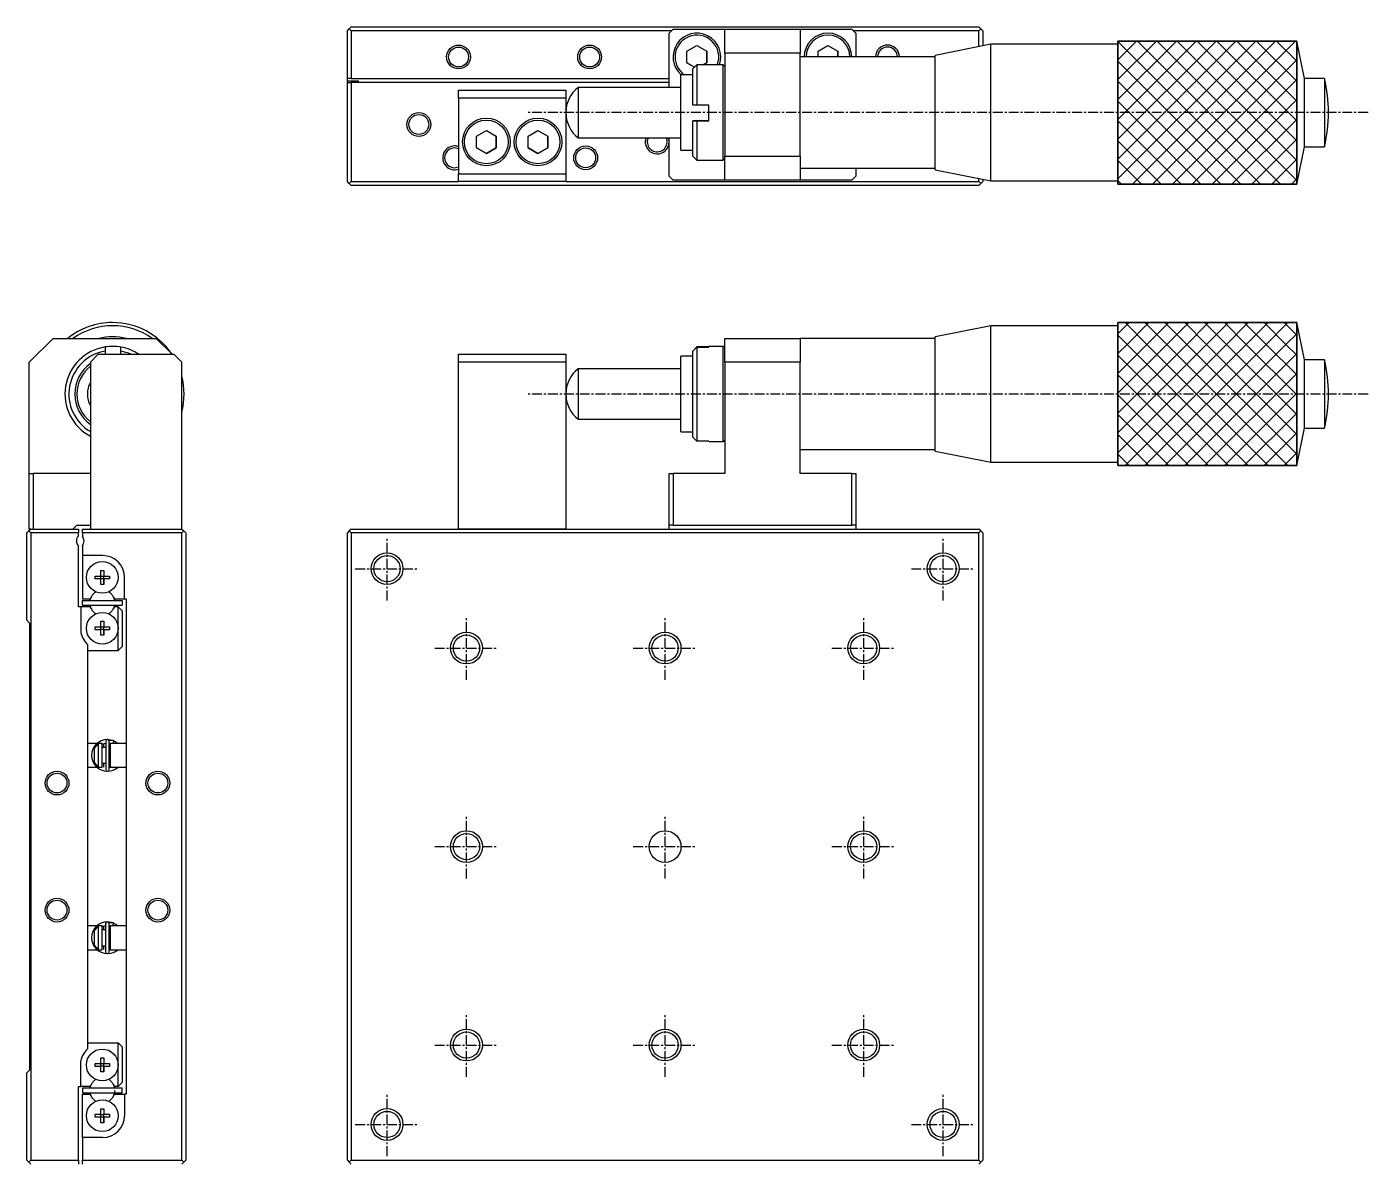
# Model space of a CAD drawing. Extents: x 10 to 384, y 10 to 244.
# Drawn here: x 36 to 204.8, y 100.9 to 244 of the extents above; entities that cross this region are included whole.
import ezdxf

# ---------------------------------------------------------------- set-up
doc = ezdxf.new("R2010")
doc.units = 0
doc.linetypes.add('CENTER', pattern=[2, 1.25, -0.25, 0.25, -0.25])
doc.layers.get('0').update_dxf_attribs({"linetype": 'CONTINUOUS'})
doc.layers.add('CENTER', color=1, linetype='CENTER')

msp = doc.modelspace()

# ---------------------------------------------------------------- linework, layer by layer
at = {"color": 7, "linetype": 'CONTINUOUS'}
for p, q in [((76.344929, 243.5), (76.594929, 243.75)), ((76.344929, 237.5), (76.344929, 243.5)), ((76.594929, 243.75), (76.844929, 244)), ((76.844929, 243.5), (76.594929, 243.75)), ((76.844929, 244), (155.844929, 244)), ((117.144929, 243.5), (76.844929, 243.5)), ((76.844929, 243.5), (76.844929, 237.5)), ((117.344929, 243.7), (116.844929, 243.2)), ((116.844929, 236.375), (116.844929, 243.2)), ((117.344929, 243.7), (123.844929, 243.7)), ((123.844929, 240.7), (123.844929, 243.7)), ((123.844929, 243.7), (133.344929, 243.7)), ((133.344929, 243.7), (133.344929, 240.7)), ((133.344929, 243.7), (139.844929, 243.7)), ((140.344929, 243.2), (139.844929, 243.7)), ((155.844929, 243.5), (140.044929, 243.5)), ((140.344929, 243.2), (140.344929, 240.2)), ((155.844929, 244), (156.094929, 243.75)), ((156.094929, 243.75), (155.844929, 243.5)), ((155.844929, 241.5), (155.844929, 243.5)), ((156.094929, 243.75), (156.344929, 243.5)), ((156.344929, 243.5), (156.344929, 241.6)), ((119.094929, 240.921688), (120.344929, 241.643376)), ((120.344929, 241.643376), (121.594929, 240.921688)), ((135.594929, 240.921688), (136.844929, 241.643376)), ((136.844929, 241.643376), (138.094929, 240.921688)), ((157.344929, 241.8), (150.344929, 240.4)), ((157.344929, 224.6), (157.344929, 241.8)), ((173.344929, 241.8), (157.344929, 241.8)), ((173.344929, 242.2), (195.844929, 242.2)), ((173.344929, 224.2), (173.344929, 242.2)), ((196.844929, 237.5), (195.844929, 242.2)), ((195.844929, 242.2), (195.844929, 224.2)), ((119.094929, 239.478312), (119.094929, 240.921688)), ((121.594929, 240.921688), (121.594929, 239.478312)), ((121.594929, 239.478312), (121.594929, 240.921688)), ((133.344929, 240.7), (123.844929, 240.7)), ((123.844929, 240.7), (123.844929, 227.7)), ((133.344929, 233.2), (133.344929, 240.7)), ((150.344929, 240.2), (133.344929, 240.2)), ((135.594929, 240.2), (135.594929, 240.921688)), ((138.094929, 240.921688), (138.094929, 240.2)), ((138.094929, 240.2), (138.094929, 240.921688)), ((150.344929, 226), (150.344929, 240.4)), ((120.063841, 238.918911), (119.094929, 239.478312)), ((119.094929, 239.478312), (120.063841, 238.918911)), ((120.344929, 239.2), (119.844929, 238.7)), ((119.844929, 234.150978), (119.844929, 238.7)), ((120.344929, 239.2), (120.344929, 234.14638)), ((123.644929, 239.2), (120.344929, 239.2)), ((121.594929, 239.478312), (121.112879, 239.2)), ((121.112879, 239.2), (121.594929, 239.478312)), ((123.644929, 227.2), (123.644929, 239.2)), ((123.844929, 239), (123.644929, 239.2)), ((76.844929, 237.5), (76.344929, 237.5)), ((76.344929, 237.2), (76.344929, 237.5)), ((76.344929, 237.2), (77.744929, 237.2)), ((76.344929, 237), (76.344929, 237.2)), ((76.344929, 224.5), (76.344929, 237)), ((76.344929, 237), (76.844929, 237)), ((76.844929, 237.5), (116.844929, 237.5)), ((76.844929, 237), (76.844929, 224.5)), ((116.844929, 237), (76.844929, 237)), ((77.744929, 237), (77.744929, 237.2)), ((118.344929, 237.647442), (118.344929, 237.95)), ((119.844929, 237.95), (118.344929, 237.95)), ((118.344929, 233.2), (118.344929, 237.647442)), ((196.844929, 228.9), (196.844929, 237.5)), ((199.344929, 237.5), (196.844929, 237.5)), ((199.344929, 237.5), (199.344929, 228.9)), ((90.344929, 235), (90.344929, 236)), ((90.344929, 236), (103.844929, 236)), ((103.844929, 235), (90.344929, 235)), ((90.344929, 235), (90.344929, 225.5)), ((103.844929, 236), (103.844929, 235)), ((103.844929, 235), (103.844929, 225.5)), ((105.412109, 236.375), (105.412109, 230.025)), ((118.344929, 236.375), (105.412109, 236.375)), ((118.344929, 228.752558), (118.344929, 233.2)), ((120.344929, 234.14638), (119.844929, 234.150978)), ((121.844929, 234.14638), (120.344929, 234.14638)), ((121.844929, 232.146462), (121.844929, 234.14638)), ((133.344929, 227.7), (133.344929, 233.2)), ((173.344929, 233.2), (173.344929, 224.2)), ((119.844929, 232.157986), (119.844929, 232.15106)), ((119.844929, 227.7), (119.844929, 232.15106)), ((119.844929, 232.15106), (120.344929, 232.146462)), ((120.344929, 232.146462), (120.344929, 227.2)), ((120.344929, 232.146462), (121.844929, 232.146462)), ((92.594929, 230.221688), (93.844929, 230.943376)), ((92.59493, 228.778312), (92.594929, 230.221688)), ((93.844929, 230.943376), (95.094929, 230.221688)), ((95.094929, 230.221688), (95.09493, 228.778312)), ((95.09493, 228.778312), (95.094929, 230.221688)), ((99.094929, 230.221688), (100.344929, 230.943376)), ((99.09493, 228.778312), (99.094929, 230.221688)), ((100.344929, 230.943376), (101.594929, 230.221688)), ((101.594929, 230.221688), (101.59493, 228.778312)), ((101.59493, 228.778312), (101.594929, 230.221688)), ((105.412109, 230.025), (118.344929, 230.025)), ((116.844929, 225.2), (116.844929, 230.025)), ((93.84493, 228.056624), (92.59493, 228.778312)), ((92.59493, 228.778312), (93.84493, 228.056624)), ((95.09493, 228.778312), (93.84493, 228.056624)), ((93.84493, 228.056624), (95.09493, 228.778312)), ((100.34493, 228.056624), (99.09493, 228.778312)), ((99.09493, 228.778312), (100.34493, 228.056624)), ((101.59493, 228.778312), (100.34493, 228.056624)), ((100.34493, 228.056624), (101.59493, 228.778312)), ((118.344929, 228.45), (118.344929, 228.752558)), ((118.344929, 228.45), (119.844929, 228.45)), ((195.844929, 224.2), (196.844929, 228.9)), ((196.844929, 228.9), (199.344929, 228.9)), ((119.844929, 227.7), (120.344929, 227.2)), ((120.344929, 227.2), (123.644929, 227.2)), ((123.644929, 227.2), (123.844929, 227.4)), ((123.844929, 227.7), (133.344929, 227.7)), ((123.844929, 224.7), (123.844929, 227.7)), ((133.344929, 227.7), (133.344929, 224.7)), ((90.344929, 225.5), (103.844929, 225.5)), ((90.344929, 224.5), (90.344929, 225.5)), ((103.844929, 225.5), (103.844929, 224.5)), ((116.844929, 225.2), (117.344929, 224.7)), ((123.844929, 224.7), (117.344929, 224.7)), ((133.344929, 224.7), (123.844929, 224.7)), ((133.344929, 226.2), (150.344929, 226.2)), ((139.844929, 224.7), (133.344929, 224.7)), ((139.844929, 224.7), (140.344929, 225.2)), ((140.344929, 226.2), (140.344929, 225.2)), ((150.344929, 226), (157.344929, 224.6)), ((155.844929, 224.5), (155.844929, 224.9)), ((156.344929, 224.8), (156.344929, 224.5)), ((157.344929, 224.6), (173.344929, 224.6)), ((76.594929, 224.25), (76.344929, 224.5)), ((76.844929, 224.5), (76.594929, 224.25)), ((76.844929, 224), (76.594929, 224.25)), ((76.844929, 224.5), (90.344929, 224.5)), ((155.844929, 224), (76.844929, 224)), ((103.844929, 224.5), (90.344929, 224.5)), ((103.844929, 224.5), (155.844929, 224.5)), ((156.094929, 224.25), (155.844929, 224.5)), ((156.094929, 224.25), (155.844929, 224)), ((156.344929, 224.5), (156.094929, 224.25)), ((195.844929, 224.2), (173.344929, 224.2)), ((157.344929, 206.35), (150.344929, 204.95)), ((157.344929, 197.75), (157.344929, 206.35)), ((173.344929, 206.35), (157.344929, 206.35)), ((173.344929, 206.75), (195.844929, 206.75)), ((173.344929, 188.75), (173.344929, 206.75)), ((196.844929, 202.05), (195.844929, 206.75)), ((195.844929, 206.75), (195.844929, 188.75)), ((39.3, 204.75), (36.3, 201.75)), ((39.3, 204.75), (52.3, 204.75)), ((54.3, 202.75), (52.3, 204.75)), ((123.844929, 204.75), (133.344929, 204.75)), ((123.844929, 201.75), (123.844929, 204.75)), ((133.344929, 204.75), (133.344929, 201.75)), ((150.344929, 204.75), (133.344929, 204.75)), ((150.344929, 197.75), (150.344929, 204.95)), ((45, 202.75), (44, 201.75)), ((45, 202.75), (54.5, 202.75)), ((45.85362, 203.674894), (45.845244, 202.75)), ((45.849022, 203.167162), (45.845244, 202.75)), ((45.85362, 203.674894), (45.849022, 203.167162)), ((47.845326, 202.75), (47.84894, 203.149049)), ((47.84894, 203.149049), (47.853538, 203.656781)), ((55.5, 201.75), (54.5, 202.75)), ((90.344929, 202.75), (103.844929, 202.75)), ((90.344929, 201.75), (90.344929, 202.75)), ((103.844929, 202.75), (103.844929, 201.75)), ((120.344929, 203.674894), (119.844929, 203.167162)), ((119.844929, 203.149049), (120.344929, 203.656781)), ((119.844929, 203.167162), (119.844929, 203.149049)), ((119.844929, 192.332838), (119.844929, 203.149049)), ((121.844929, 203.674894), (120.344929, 203.674894)), ((120.344929, 203.656781), (120.344929, 191.825106)), ((120.344929, 203.656781), (121.844929, 203.656781)), ((121.844929, 203.656781), (121.844929, 203.75)), ((123.644929, 203.75), (121.844929, 203.75)), ((123.644929, 191.75), (123.644929, 203.75)), ((123.844929, 203.55), (123.644929, 203.75)), ((36.3, 187.75), (36.3, 201.75)), ((44, 201.75), (44, 180.75)), ((55.5, 180.75), (55.5, 201.75)), ((103.844929, 201.75), (90.344929, 201.75)), ((90.344929, 180.75), (90.344929, 201.75)), ((103.844929, 201.75), (103.844929, 180.75)), ((118.344929, 193), (118.344929, 202.5)), ((119.844929, 202.5), (118.344929, 202.5)), ((133.344929, 201.75), (123.844929, 201.75)), ((123.844929, 201.75), (123.844929, 187.75)), ((133.344929, 187.75), (133.344929, 201.75)), ((196.844929, 193.45), (196.844929, 202.05)), ((199.344929, 202.05), (196.844929, 202.05)), ((199.344929, 202.05), (199.344929, 197.75)), ((105.412109, 200.925), (105.412109, 194.575)), ((118.344929, 200.925), (105.412109, 200.925)), ((150.344929, 190.55), (150.344929, 197.75)), ((157.344929, 189.15), (157.344929, 197.75)), ((199.344929, 197.75), (199.344929, 193.45)), ((105.412109, 194.575), (118.344929, 194.575)), ((118.344929, 193), (119.844929, 193)), ((195.844929, 188.75), (196.844929, 193.45)), ((196.844929, 193.45), (199.344929, 193.45)), ((120.344929, 191.825106), (119.844929, 192.332838)), ((121.844929, 191.825106), (120.344929, 191.825106)), ((121.844929, 191.75), (121.844929, 191.825106)), ((121.844929, 191.75), (123.644929, 191.75)), ((123.644929, 191.75), (123.844929, 191.95)), ((133.344929, 190.75), (150.344929, 190.75)), ((150.344929, 190.55), (157.344929, 189.15)), ((157.344929, 189.15), (173.344929, 189.15)), ((36.3, 180.75), (36.3, 187.75)), ((36.3, 187.75), (36.8, 187.75)), ((36.8, 187.75), (36.8, 180.75)), ((44, 187.75), (36.8, 187.75)), ((116.844929, 181.25), (116.844929, 187.75)), ((116.844929, 187.75), (117.344929, 187.75)), ((117.344929, 187.75), (117.344929, 181.25)), ((123.844929, 187.75), (117.344929, 187.75)), ((139.844929, 187.75), (133.344929, 187.75)), ((139.844929, 181.25), (139.844929, 187.75)), ((139.844929, 187.75), (140.344929, 187.75)), ((140.344929, 187.75), (140.344929, 181.25)), ((195.844929, 188.75), (173.344929, 188.75)), ((36.5, 180.75), (36.25, 180.5)), ((36.5, 180.75), (36.3, 180.75)), ((36.5, 180.75), (42.5, 180.75)), ((41.8, 180.75), (42.3, 181.25)), ((42.3, 181.25), (44, 181.25)), ((42.5, 180.75), (42.5, 180.25)), ((43, 180.75), (55.5, 180.75)), ((43, 180.25), (43, 180.75)), ((55.5, 180.75), (55.75, 180.5)), ((76.844929, 180.75), (76.594929, 180.5)), ((76.844929, 180.75), (90.344929, 180.75)), ((103.844929, 180.75), (90.344929, 180.75)), ((90.344929, 180.75), (103.844929, 180.75)), ((103.844929, 180.75), (155.844929, 180.75)), ((117.344929, 181.25), (116.844929, 181.25)), ((116.844929, 180.75), (116.844929, 181.25)), ((117.344929, 181.25), (139.844929, 181.25)), ((140.344929, 181.25), (139.844929, 181.25)), ((140.344929, 181.25), (140.344929, 180.75)), ((156.094929, 180.5), (155.844929, 180.75)), ((36.25, 180.5), (36, 180.25)), ((36, 169.25), (36, 180.25)), ((36.5, 180.25), (36.25, 180.5)), ((36.5, 180.25), (36.5, 101.25)), ((42.5, 180.25), (36.5, 180.25)), ((42.5, 179.911438), (42.5, 180.25)), ((43, 180.25), (43, 179.85)), ((55.5, 180.25), (43, 180.25)), ((55.75, 180.5), (55.5, 180.25)), ((55.5, 101.25), (55.5, 180.25)), ((56, 180.25), (55.75, 180.5)), ((56, 180.25), (56, 101.25)), ((76.594929, 180.5), (76.344929, 180.25)), ((76.344929, 101.25), (76.344929, 180.25)), ((76.844929, 180.25), (76.594929, 180.5)), ((155.844929, 180.25), (76.844929, 180.25)), ((76.844929, 180.25), (76.844929, 101.25)), ((156.094929, 180.5), (155.844929, 180.25)), ((155.844929, 101.25), (155.844929, 180.25)), ((156.344929, 180.25), (156.094929, 180.5)), ((156.344929, 180.25), (156.344929, 101.25)), ((42.5, 170.95), (42.5, 178.588562)), ((43, 178.65), (43, 177.4)), ((45.55, 177.4), (43, 177.4)), ((43, 177.4), (43, 171.95)), ((44.613639, 174.83), (45.32, 174.83)), ((44.613639, 174.47), (44.613639, 174.83)), ((45.32, 174.47), (44.613639, 174.47)), ((45.32, 175.536361), (45.68, 175.536361)), ((45.32, 174.83), (45.32, 175.536361)), ((45.330372, 174.819628), (45.32, 174.83)), ((45.330372, 174.480372), (45.32, 174.47)), ((45.32, 173.763639), (45.32, 174.47)), ((45.330372, 174.480372), (45.330372, 174.819628)), ((45.330372, 174.819628), (45.669628, 174.819628)), ((45.669628, 174.480372), (45.330372, 174.480372)), ((45.669628, 174.819628), (45.68, 174.83)), ((45.669628, 174.819628), (45.669628, 174.480372)), ((45.669628, 174.480372), (45.68, 174.47)), ((45.68, 175.536361), (45.68, 174.83)), ((45.68, 175.536361), (45.68, 174.83)), ((45.68, 174.83), (46.386361, 174.83)), ((45.68, 174.47), (45.68, 173.763639)), ((46.386361, 174.47), (45.68, 174.47)), ((45.68, 173.763639), (45.68, 174.47)), ((46.386361, 174.83), (46.386361, 174.47)), ((48.3, 171.95), (48.3, 174.65)), ((43.955588, 171.95), (44.125185, 172.24375)), ((45.68, 173.763639), (45.32, 173.763639)), ((46.874815, 172.24375), (47.044412, 171.95)), ((42.8, 170.95), (42.5, 170.95)), ((42.8, 170.95), (42.8, 167.727985)), ((43.955588, 170.95), (42.8, 170.95)), ((43, 171.95), (43.955588, 171.95)), ((43, 171.75), (48, 171.75)), ((43, 171.15), (43, 171.75)), ((43, 171.75), (43.941104, 171.75)), ((43, 171.15), (48, 171.15)), ((43.85, 171.75), (43.941104, 171.75)), ((43.85, 171.75), (43.941104, 171.75)), ((43.85, 171.75), (43.941104, 171.75)), ((43.85, 171.75), (43.941104, 171.75)), ((43.85, 171.75), (43.941104, 171.75)), ((43.85, 171.75), (43.941104, 171.75)), ((43.85, 171.75), (43.941104, 171.75)), ((43.85, 171.75), (43.941104, 171.75)), ((43.85, 171.75), (43.941104, 171.75)), ((43.85, 171.75), (43.941104, 171.75)), ((43.85, 171.75), (43.941104, 171.75)), ((43.85, 171.75), (43.941104, 171.75)), ((43.85, 171.75), (43.941104, 171.75)), ((43.85, 171.75), (43.941104, 171.75)), ((43.85, 171.75), (43.941104, 171.75)), ((43.85, 171.75), (43.941104, 171.75)), ((43.85, 171.75), (47.15, 171.75)), ((43.85, 171.75), (43.941104, 171.75)), ((43.85, 171.75), (43.941104, 171.75)), ((43.85, 171.75), (43.941104, 171.75)), ((43.85, 171.75), (43.941104, 171.75)), ((43.85, 171.75), (43.941104, 171.75)), ((43.85, 171.75), (43.941104, 171.75)), ((43.85, 171.75), (43.941104, 171.75)), ((43.85, 171.75), (43.941104, 171.75)), ((43.85, 171.75), (43.941104, 171.75)), ((43.85, 171.75), (43.941104, 171.75)), ((43.85, 171.75), (43.941104, 171.75)), ((43.85, 171.75), (43.941104, 171.75)), ((43.85, 171.75), (43.941104, 171.75)), ((43.85, 171.75), (43.941104, 171.75)), ((43.85, 171.75), (43.941104, 171.75)), ((44.125185, 170.65625), (43.955588, 170.95)), ((47.044412, 170.95), (46.874815, 170.65625)), ((47.044412, 171.95), (48.3, 171.95)), ((47.5, 170.95), (47.044412, 170.95)), ((47.058896, 171.75), (47.15, 171.75)), ((47.058896, 171.75), (47.15, 171.75)), ((47.058896, 171.75), (47.15, 171.75)), ((47.058896, 171.75), (47.15, 171.75)), ((47.058896, 171.75), (47.15, 171.75)), ((47.058896, 171.75), (47.15, 171.75)), ((47.058896, 171.75), (47.15, 171.75)), ((47.058896, 171.75), (47.15, 171.75)), ((47.058896, 171.75), (48, 171.75)), ((47.058896, 171.75), (47.15, 171.75)), ((47.058896, 171.75), (47.15, 171.75)), ((47.058896, 171.75), (47.15, 171.75)), ((47.058896, 171.75), (47.15, 171.75)), ((47.058896, 171.75), (47.15, 171.75)), ((47.058896, 171.75), (47.15, 171.75)), ((47.058896, 171.75), (47.15, 171.75)), ((47.5, 168.25), (47.5, 170.95)), ((47.5, 170.95), (48, 170.45)), ((48, 171.75), (48, 171.15)), ((48.3, 171.95), (48.5, 171.95)), ((48.5, 171.95), (48.5, 109.55)), ((36, 169.25), (36.35, 168.9)), ((36.35, 168.9), (36.35, 112.6)), ((45.32, 169.136361), (45.68, 169.136361)), ((45.32, 168.43), (45.32, 169.136361)), ((45.68, 169.136361), (45.68, 168.43)), ((45.68, 169.136361), (45.68, 168.43)), ((48, 170.45), (48, 165.95)), ((44.613639, 168.43), (45.32, 168.43)), ((44.613639, 168.07), (44.613639, 168.43)), ((45.32, 168.07), (44.613639, 168.07)), ((45.330372, 168.419628), (45.32, 168.43)), ((45.330372, 168.080372), (45.32, 168.07)), ((45.32, 167.363639), (45.32, 168.07)), ((45.68, 167.363639), (45.32, 167.363639)), ((45.330372, 168.080372), (45.330372, 168.419628)), ((45.330372, 168.419628), (45.669628, 168.419628)), ((45.669628, 168.080372), (45.330372, 168.080372)), ((45.669628, 168.419628), (45.68, 168.43)), ((45.669628, 168.419628), (45.669628, 168.080372)), ((45.669628, 168.080372), (45.68, 168.07)), ((45.68, 168.43), (46.386361, 168.43)), ((45.68, 168.07), (45.68, 167.363639)), ((46.386361, 168.07), (45.68, 168.07)), ((45.68, 167.363639), (45.68, 168.07)), ((46.386361, 168.43), (46.386361, 168.07)), ((47.5, 165.45), (47.5, 168.25)), ((43.7, 115.329062), (43.7, 166.170938)), ((48, 165.95), (47.5, 165.45)), ((43.7, 165.45), (47.5, 165.45)), ((44.854616, 153.75), (43.7, 153.75)), ((44.5, 153.166515), (45, 153.695683)), ((45, 153.75), (45, 153.695683)), ((45.5, 153.75), (45, 153.75)), ((45, 153.695683), (45, 150.804317)), ((45.499962, 153.637421), (45.929682, 153.766292)), ((45.5, 150.75), (45.5, 153.75)), ((45.7, 153.25), (45.7, 153.714547)), ((45.929734, 154.006687), (45.929734, 150.456687)), ((46.934774, 154.072168), (46.183375, 154.23022)), ((46.370978, 154.075538), (46.369147, 154.07476)), ((46.404279, 154.088664), (46.370978, 154.075538)), ((46.379734, 150.456687), (46.379734, 154.006687)), ((46.438183, 154.10011), (46.404279, 154.088664)), ((46.472605, 154.109848), (46.438183, 154.10011)), ((46.507462, 154.117854), (46.472605, 154.109848)), ((46.5, 153.75), (46.5, 150.75)), ((48.5, 153.75), (46.5, 153.75)), ((46.542669, 154.124109), (46.507462, 154.117854)), ((46.578139, 154.128598), (46.542669, 154.124109)), ((46.613786, 154.13131), (46.578139, 154.128598)), ((46.649523, 154.132239), (46.613786, 154.13131)), ((46.685263, 154.131381), (46.649523, 154.132239)), ((46.720918, 154.12874), (46.685263, 154.131381)), ((46.756401, 154.12432), (46.720918, 154.12874)), ((46.791625, 154.118133), (46.756401, 154.12432)), ((46.826504, 154.110192), (46.791625, 154.118133)), ((46.823255, 153.763593), (46.816368, 153.75)), ((46.830241, 153.777825), (46.823255, 153.763593)), ((46.860953, 154.100517), (46.826504, 154.110192)), ((46.935138, 154.072019), (46.826769, 153.749973)), ((46.837285, 153.79261), (46.830241, 153.777825)), ((46.844342, 153.807857), (46.837285, 153.79261)), ((46.851372, 153.823476), (46.844342, 153.807857)), ((46.858331, 153.83937), (46.851372, 153.823476)), ((46.865177, 153.855446), (46.858331, 153.83937)), ((46.894885, 154.089132), (46.860953, 154.100517)), ((46.871869, 153.871604), (46.865177, 153.855446)), ((46.878366, 153.887748), (46.871869, 153.871604)), ((46.88463, 153.90378), (46.878366, 153.887748)), ((46.890622, 153.919603), (46.88463, 153.90378)), ((46.896305, 153.935121), (46.890622, 153.919603)), ((46.926472, 154.076795), (46.894885, 154.089132)), ((46.901647, 153.950241), (46.896305, 153.935121)), ((46.906614, 153.964871), (46.901647, 153.950241)), ((46.911176, 153.978922), (46.906614, 153.964871)), ((46.915306, 153.99231), (46.911176, 153.978922)), ((46.918978, 154.004954), (46.915306, 153.99231)), ((46.922172, 154.016776), (46.918978, 154.004954)), ((46.924866, 154.027707), (46.922172, 154.016776)), ((46.927046, 154.037679), (46.924866, 154.027707)), ((46.925041, 154.077091), (46.927182, 154.076402)), ((47.454354, 153.750169), (46.926, 154.075868)), ((46.928697, 154.046633), (46.927046, 154.037679)), ((46.927182, 154.076402), (46.928795, 154.074461)), ((46.92981, 154.054514), (46.928697, 154.046633)), ((46.928795, 154.074461), (46.929869, 154.071278)), ((46.930378, 154.061275), (46.92981, 154.054514)), ((46.929869, 154.071278), (46.930398, 154.066874)), ((46.930398, 154.066874), (46.930378, 154.061275)), ((46.968328, 154.057587), (46.934774, 154.072168)), ((44.5, 151.333485), (44.5, 153.166515)), ((45.929734, 153.25), (45.5, 153.25)), ((46.379734, 153.407136), (46.499992, 153.635853)), ((46.5, 153.25), (46.379734, 153.25)), ((43.7, 150.75), (44.813018, 150.75)), ((45, 150.804317), (44.5, 151.333485)), ((44.813237, 150.75), (44.813381, 150.75)), ((45, 150.804317), (45, 150.75)), ((45, 150.75), (45.5, 150.75)), ((45.5, 151.25), (45.929734, 151.25)), ((45.7, 150.75), (45.7, 151.25)), ((46.379734, 151.25), (46.5, 151.25)), ((46.499955, 150.827547), (46.379734, 151.056239)), ((46.504428, 150.720725), (46.379752, 150.697069)), ((46.5, 150.75), (48.5, 150.75)), ((46.611234, 150.749626), (46.504428, 150.720725)), ((46.867694, 150.36497), (46.868847, 150.365339)), ((46.868847, 150.365339), (46.871163, 150.366086)), ((46.871163, 150.366086), (46.872361, 150.366475)), ((46.872361, 150.366475), (46.873995, 150.367011)), ((46.873995, 150.367011), (46.874935, 150.367321)), ((46.874935, 150.367321), (46.876421, 150.367814)), ((46.876421, 150.367814), (46.877352, 150.368125)), ((46.877352, 150.368125), (46.879482, 150.368841)), ((46.879482, 150.368841), (46.926472, 150.38658)), ((46.922892, 150.386642), (46.925041, 150.386284)), ((46.925041, 150.386284), (46.924722, 150.387059)), ((46.926472, 150.38658), (46.925041, 150.386284)), ((46.926216, 150.387597), (46.956471, 150.400553)), ((44.802568, 130.75), (43.7, 130.75)), ((44.5, 130.166515), (45, 130.695683)), ((44.5, 128.333485), (44.5, 130.166515)), ((44.80354, 130.75), (44.803437, 130.75)), ((45, 130.75), (45, 130.695683)), ((45.5, 130.75), (45, 130.75)), ((45, 130.695683), (45, 127.804317)), ((45.49995, 130.679353), (45.920454, 130.803976)), ((45.5, 127.75), (45.5, 130.75)), ((45.920506, 130.25), (45.5, 130.25)), ((45.68565, 130.75), (45.685503, 130.75)), ((45.685872, 130.75), (45.685728, 130.75)), ((45.7, 130.75), (45.685894, 130.75)), ((45.7, 130.25), (45.7, 130.75)), ((45.920506, 131.044371), (45.920506, 127.494371)), ((46.9591, 131.09527), (46.174146, 131.267904)), ((46.36175, 131.113221), (46.359919, 131.112443)), ((46.395051, 131.126348), (46.36175, 131.113221)), ((46.370506, 127.494371), (46.370506, 131.044371)), ((46.370506, 130.444819), (46.499969, 130.679525)), ((46.5, 130.25), (46.370506, 130.25)), ((46.428954, 131.137794), (46.395051, 131.126348)), ((46.463376, 131.147531), (46.428954, 131.137794)), ((46.498233, 131.155537), (46.463376, 131.147531)), ((46.53344, 131.161792), (46.498233, 131.155537)), ((46.5, 130.75), (46.5, 127.75)), ((48.5, 130.75), (46.5, 130.75)), ((46.56891, 131.166281), (46.53344, 131.161792)), ((46.604558, 131.168994), (46.56891, 131.166281)), ((46.640295, 131.169922), (46.604558, 131.168994)), ((46.676034, 131.169065), (46.640295, 131.169922)), ((46.711689, 131.166423), (46.676034, 131.169065)), ((46.747172, 131.162004), (46.711689, 131.166423)), ((46.782397, 131.155816), (46.747172, 131.162004)), ((46.817276, 131.147876), (46.782397, 131.155816)), ((46.793627, 130.762371), (46.786596, 130.75)), ((46.800933, 130.775823), (46.793627, 130.762371)), ((46.92591, 131.109702), (46.797093, 130.749972)), ((46.80846, 130.790255), (46.800933, 130.775823)), ((46.816151, 130.805559), (46.80846, 130.790255)), ((46.82395, 130.821621), (46.816151, 130.805559)), ((46.851725, 131.138201), (46.817276, 131.147876)), ((46.831797, 130.838321), (46.82395, 130.821621)), ((46.839634, 130.855534), (46.831797, 130.838321)), ((46.847403, 130.873131), (46.839634, 130.855534)), ((46.855044, 130.89098), (46.847403, 130.873131)), ((46.885656, 131.126815), (46.851725, 131.138201)), ((46.862502, 130.908949), (46.855044, 130.89098)), ((46.86972, 130.926902), (46.862502, 130.908949)), ((46.876644, 130.944705), (46.86972, 130.926902)), ((46.883223, 130.962226), (46.876644, 130.944705)), ((46.889408, 130.979332), (46.883223, 130.962226)), ((46.917243, 131.114478), (46.885656, 131.126815)), ((46.895151, 130.995897), (46.889408, 130.979332)), ((46.90041, 131.011796), (46.895151, 130.995897)), ((46.905147, 131.026911), (46.90041, 131.011796)), ((46.909324, 131.041128), (46.905147, 131.026911)), ((46.912912, 131.054341), (46.909324, 131.041128)), ((46.915883, 131.066451), (46.912912, 131.054341)), ((46.915812, 131.114774), (46.918161, 131.11393)), ((46.918215, 131.077367), (46.915883, 131.066451)), ((47.487977, 130.750152), (46.916771, 131.113551)), ((46.918161, 131.11393), (46.919855, 131.111537)), ((46.919891, 131.087009), (46.918215, 131.077367)), ((46.919855, 131.111537), (46.92088, 131.107614)), ((46.920898, 131.095304), (46.919891, 131.087009)), ((46.92088, 131.107614), (46.921228, 131.102189)), ((46.921228, 131.102189), (46.920898, 131.095304)), ((45, 127.804317), (44.5, 128.333485)), ((43.7, 127.75), (44.84661, 127.75)), ((44.847358, 127.75), (44.84746, 127.75)), ((45, 127.804317), (45, 127.75)), ((45, 127.75), (45.5, 127.75)), ((45.5, 128.25), (45.920506, 128.25)), ((45.7, 127.784103), (45.7, 128.25)), ((46.370506, 128.25), (46.5, 128.25)), ((46.499959, 127.859223), (46.370506, 128.093923)), ((46.500014, 127.759537), (46.370524, 127.734753)), ((46.5, 127.75), (48.5, 127.75)), ((46.858465, 127.402653), (46.859619, 127.403022)), ((46.859619, 127.403022), (46.861935, 127.403769)), ((46.861935, 127.403769), (46.863132, 127.404159)), ((46.863132, 127.404159), (46.864766, 127.404694)), ((46.864766, 127.404694), (46.865707, 127.405004)), ((46.865707, 127.405004), (46.867192, 127.405497)), ((46.867192, 127.405497), (46.868124, 127.405808)), ((46.868124, 127.405808), (46.870254, 127.406524)), ((46.870254, 127.406524), (46.917243, 127.424264)), ((46.913664, 127.424326), (46.915812, 127.423967)), ((46.915812, 127.423967), (46.915494, 127.424743)), ((46.917243, 127.424264), (46.915812, 127.423967)), ((46.916987, 127.425281), (46.947243, 127.438237)), ((43.7, 116.05), (47.5, 116.05)), ((47.5, 113.25), (47.5, 116.05)), ((47.5, 116.05), (48, 115.55)), ((48, 115.55), (48, 111.05)), ((42.8, 110.55), (42.8, 113.772015)), ((44.613639, 113.43), (45.32, 113.43)), ((44.613639, 113.07), (44.613639, 113.43)), ((45.32, 114.136361), (45.68, 114.136361)), ((45.32, 113.43), (45.32, 114.136361)), ((45.330372, 113.419628), (45.32, 113.43)), ((45.330372, 113.080372), (45.330372, 113.419628)), ((45.330372, 113.419628), (45.669628, 113.419628)), ((45.669628, 113.419628), (45.68, 113.43)), ((45.669628, 113.419628), (45.669628, 113.080372)), ((45.68, 114.136361), (45.68, 113.43)), ((45.68, 114.136361), (45.68, 113.43)), ((45.68, 113.43), (46.386361, 113.43)), ((46.386361, 113.43), (46.386361, 113.07)), ((47.5, 110.55), (47.5, 113.25)), ((36.35, 112.6), (36, 112.25)), ((36, 101.25), (36, 112.25)), ((45.32, 113.07), (44.613639, 113.07)), ((45.330372, 113.080372), (45.32, 113.07)), ((45.32, 112.363639), (45.32, 113.07)), ((45.68, 112.363639), (45.32, 112.363639)), ((45.669628, 113.080372), (45.330372, 113.080372)), ((45.669628, 113.080372), (45.68, 113.07)), ((45.68, 113.07), (45.68, 112.363639)), ((46.386361, 113.07), (45.68, 113.07)), ((45.68, 112.363639), (45.68, 113.07)), ((42.5, 110.55), (42.8, 110.55)), ((42.5, 101.25), (42.5, 110.55)), ((43.955588, 110.55), (42.8, 110.55)), ((43, 110.35), (48, 110.35)), ((43, 110.35), (43, 109.75)), ((43, 109.75), (48, 109.75)), ((43, 109.75), (43.941104, 109.75)), ((43.85, 109.75), (43.941104, 109.75)), ((43.85, 109.75), (43.941104, 109.75)), ((43.85, 109.75), (43.941104, 109.75)), ((43.85, 109.75), (43.941104, 109.75)), ((43.85, 109.75), (43.941104, 109.75)), ((43.85, 109.75), (43.941104, 109.75)), ((43.85, 109.75), (43.941104, 109.75)), ((43.85, 109.75), (43.941104, 109.75)), ((43.85, 109.75), (43.941104, 109.75)), ((43.85, 109.75), (43.941104, 109.75)), ((43.85, 109.75), (43.941104, 109.75)), ((43.85, 109.75), (43.941104, 109.75)), ((43.85, 109.75), (43.941104, 109.75)), ((43.85, 109.75), (43.941104, 109.75)), ((43.85, 109.75), (43.941104, 109.75)), ((43.85, 109.75), (43.941104, 109.75)), ((43.85, 109.75), (47.15, 109.75)), ((43.85, 109.75), (43.941104, 109.75)), ((43.85, 109.75), (43.941104, 109.75)), ((43.85, 109.75), (43.941104, 109.75)), ((43.85, 109.75), (43.941104, 109.75)), ((43.85, 109.75), (43.941104, 109.75)), ((43.85, 109.75), (43.941104, 109.75)), ((43.85, 109.75), (43.941104, 109.75)), ((43.85, 109.75), (43.941104, 109.75)), ((43.85, 109.75), (43.941104, 109.75)), ((43.85, 109.75), (43.941104, 109.75)), ((43.85, 109.75), (43.941104, 109.75)), ((43.85, 109.75), (43.941104, 109.75)), ((43.85, 109.75), (43.941104, 109.75)), ((43.85, 109.75), (43.941104, 109.75)), ((43.85, 109.75), (43.941104, 109.75)), ((44.125185, 110.84375), (43.955588, 110.55)), ((47.044412, 110.55), (46.874815, 110.84375)), ((47.5, 110.55), (47.044412, 110.55)), ((47.058896, 109.75), (47.15, 109.75)), ((47.058896, 109.75), (47.15, 109.75)), ((47.058896, 109.75), (47.15, 109.75)), ((47.058896, 109.75), (47.15, 109.75)), ((47.058896, 109.75), (47.15, 109.75)), ((47.058896, 109.75), (47.15, 109.75)), ((47.058896, 109.75), (47.15, 109.75)), ((47.058896, 109.75), (48, 109.75)), ((47.058896, 109.75), (47.15, 109.75)), ((47.058896, 109.75), (47.15, 109.75)), ((47.058896, 109.75), (47.15, 109.75)), ((47.058896, 109.75), (47.15, 109.75)), ((47.058896, 109.75), (47.15, 109.75)), ((47.058896, 109.75), (47.15, 109.75)), ((47.058896, 109.75), (47.15, 109.75)), ((48, 111.05), (47.5, 110.55)), ((48, 109.75), (48, 110.35)), ((43, 109.55), (43.955588, 109.55)), ((43, 104.1), (43, 109.55)), ((43.955588, 109.55), (44.125185, 109.25625)), ((46.874815, 109.25625), (47.044412, 109.55)), ((47.044412, 109.55), (48.3, 109.55)), ((48.3, 109.55), (48.3, 106.85)), ((48.5, 109.55), (48.3, 109.55)), ((44.613639, 107.03), (45.32, 107.03)), ((44.613639, 106.67), (44.613639, 107.03)), ((45.32, 106.67), (44.613639, 106.67)), ((45.32, 107.736361), (45.68, 107.736361)), ((45.32, 107.03), (45.32, 107.736361)), ((45.330372, 107.019628), (45.32, 107.03)), ((45.330372, 106.680372), (45.32, 106.67)), ((45.32, 105.963639), (45.32, 106.67)), ((45.330372, 106.680372), (45.330372, 107.019628)), ((45.330372, 107.019628), (45.669628, 107.019628)), ((45.669628, 106.680372), (45.330372, 106.680372)), ((45.669628, 107.019628), (45.68, 107.03)), ((45.669628, 107.019628), (45.669628, 106.680372)), ((45.669628, 106.680372), (45.68, 106.67)), ((45.68, 107.736361), (45.68, 107.03)), ((45.68, 107.736361), (45.68, 107.03)), ((45.68, 107.03), (46.386361, 107.03)), ((45.68, 106.67), (45.68, 105.963639)), ((46.386361, 106.67), (45.68, 106.67)), ((45.68, 105.963639), (45.68, 106.67)), ((46.386361, 107.03), (46.386361, 106.67)), ((45.68, 105.963639), (45.32, 105.963639)), ((45.55, 104.1), (43, 104.1)), ((43, 104.1), (43, 101.25)), ((36, 101.25), (36.25, 101)), ((36.25, 101), (36.5, 101.25)), ((36.25, 101), (36.5, 100.75)), ((36.5, 101.25), (42.5, 101.25)), ((42.5, 101.25), (42.5, 100.75)), ((43, 101.25), (55.5, 101.25)), ((43, 100.75), (43, 101.25)), ((55.5, 101.25), (55.75, 101)), ((55.75, 101), (55.5, 100.75)), ((56, 101.25), (55.75, 101)), ((76.344929, 101.25), (76.594929, 101)), ((76.844929, 101.25), (76.594929, 101)), ((76.594929, 101), (76.844929, 100.75)), ((76.844929, 101.25), (155.844929, 101.25)), ((156.094929, 101), (155.844929, 101.25)), ((155.844929, 100.75), (156.094929, 101)), ((156.094929, 101), (156.344929, 101.25))]:
    msp.add_line(p, q, dxfattribs=at)
at = {"color": 3, "linetype": 'CONTINUOUS'}
for p, q in [((173.344929, 242.2), (173.344929, 233.2)), ((195.844929, 242.2), (173.344929, 242.2)), ((173.344929, 239.844929), (175.7, 242.2)), ((173.344929, 237.344929), (178.2, 242.2)), ((173.344929, 234.844929), (180.7, 242.2)), ((173.344929, 232.344929), (183.2, 242.2)), ((173.344929, 229.844929), (185.7, 242.2)), ((173.344929, 227.344929), (188.2, 242.2)), ((173.344929, 224.844929), (190.7, 242.2)), ((173.344929, 242.155071), (191.3, 224.2)), ((175.2, 224.2), (193.2, 242.2)), ((175.8, 242.2), (193.8, 224.2)), ((177.7, 224.2), (195.7, 242.2)), ((178.3, 242.2), (195.844929, 224.655071)), ((180.8, 242.2), (195.844929, 227.155071)), ((183.3, 242.2), (195.844929, 229.655071)), ((185.8, 242.2), (195.844929, 232.155071)), ((188.3, 242.2), (195.844929, 234.655071)), ((190.8, 242.2), (195.844929, 237.155071)), ((193.3, 242.2), (195.844929, 239.655071)), ((195.8, 242.2), (195.844929, 242.155071)), ((195.844929, 224.2), (195.844929, 242.2)), ((180.2, 224.2), (195.844929, 239.844929)), ((173.344929, 239.655071), (188.8, 224.2)), ((173.344929, 237.155071), (186.3, 224.2)), ((182.7, 224.2), (195.844929, 237.344929)), ((185.2, 224.2), (195.844929, 234.844929)), ((173.344929, 234.655071), (183.8, 224.2)), ((121.844929, 232.157986), (119.844929, 232.157986)), ((173.344929, 232.155071), (181.3, 224.2)), ((187.7, 224.2), (195.844929, 232.344929)), ((173.344929, 229.655071), (178.8, 224.2)), ((190.2, 224.2), (195.844929, 229.844929)), ((173.344929, 227.155071), (176.3, 224.2)), ((192.7, 224.2), (195.844929, 227.344929)), ((173.344929, 224.655071), (173.8, 224.2)), ((195.2, 224.2), (195.844929, 224.844929)), ((173.344929, 224.2), (195.844929, 224.2)), ((173.344929, 206.75), (173.344929, 188.75)), ((195.844929, 206.75), (173.344929, 206.75)), ((173.344929, 205.344929), (174.75, 206.75)), ((174.25, 206.75), (177, 204)), ((174.5, 204), (177.25, 206.75)), ((176.75, 206.75), (179.5, 204)), ((177, 204), (179.75, 206.75)), ((179.25, 206.75), (182, 204)), ((179.5, 204), (182.25, 206.75)), ((181.75, 206.75), (184.5, 204)), ((182, 204), (184.75, 206.75)), ((184.25, 206.75), (187, 204)), ((184.5, 204), (187.25, 206.75)), ((186.75, 206.75), (189.5, 204)), ((187, 204), (189.75, 206.75)), ((189.25, 206.75), (192, 204)), ((189.5, 204), (192.25, 206.75)), ((191.75, 206.75), (194.5, 204)), ((192, 204), (194.75, 206.75)), ((194.25, 206.75), (195.844929, 205.155071)), ((195.844929, 188.75), (195.844929, 206.75)), ((173.344929, 205.155071), (174.5, 204)), ((194.5, 204), (195.844929, 205.344929)), ((173.344929, 202.844929), (174.5, 204)), ((173.344929, 200.344929), (177, 204)), ((173.344929, 197.844929), (179.5, 204)), ((173.344929, 195.344929), (182, 204)), ((173.344929, 192.844929), (184.5, 204)), ((173.344929, 190.344929), (187, 204)), ((173.344929, 202.655071), (187.25, 188.75)), ((174.25, 188.75), (189.5, 204)), ((174.5, 204), (189.75, 188.75)), ((176.75, 188.75), (192, 204)), ((177, 204), (192.25, 188.75)), ((179.25, 188.75), (194.5, 204)), ((179.5, 204), (194.75, 188.75)), ((181.75, 188.75), (195.844929, 202.844929)), ((182, 204), (195.844929, 190.155071)), ((184.5, 204), (195.844929, 192.655071)), ((187, 204), (195.844929, 195.155071)), ((189.5, 204), (195.844929, 197.655071)), ((192, 204), (195.844929, 200.155071)), ((194.5, 204), (195.844929, 202.655071)), ((173.344929, 200.155071), (184.75, 188.75)), ((184.25, 188.75), (195.844929, 200.344929)), ((173.344929, 197.655071), (182.25, 188.75)), ((186.75, 188.75), (195.844929, 197.844929)), ((173.344929, 195.155071), (179.75, 188.75)), ((189.25, 188.75), (195.844929, 195.344929)), ((173.344929, 192.655071), (177.25, 188.75)), ((191.75, 188.75), (195.844929, 192.844929)), ((173.344929, 190.155071), (174.75, 188.75)), ((194.25, 188.75), (195.844929, 190.344929)), ((173.344929, 188.75), (195.844929, 188.75))]:
    msp.add_line(p, q, dxfattribs=at)
for centre, radius in [((90.344929, 240.2), 1.5), ((106.844929, 240.2), 1.5), ((85.344929, 231.7), 1.5), ((106.344929, 227.5), 1.5), ((81.344929, 175.75), 2), ((151.344929, 175.75), 2), ((91.344929, 165.75), 2), ((116.344929, 165.75), 2), ((141.344929, 165.75), 2), ((39.8, 148.75), 1.5), ((52.5, 148.75), 1.5), ((91.344929, 140.75), 2), ((141.344929, 140.75), 2), ((39.8, 132.75), 1.5), ((52.5, 132.75), 1.5), ((91.344929, 115.75), 2), ((116.344929, 115.75), 2), ((141.344929, 115.75), 2), ((81.344929, 105.75), 2), ((151.344929, 105.75), 2)]:
    msp.add_circle(centre, radius, dxfattribs=at)
at = {"color": 7, "linetype": 'CONTINUOUS'}
for centre, radius in [((90.344929, 240.2), 1.25), ((106.844929, 240.2), 1.25), ((85.344929, 231.7), 1.25), ((93.844929, 229.5), 3), ((93.844929, 229.5), 2.75), ((100.344929, 229.5), 3), ((100.344929, 229.5), 2.75), ((106.344929, 227.5), 1.25), ((81.344929, 175.75), 1.65), ((151.344929, 175.75), 1.65), ((45.5, 174.65), 2), ((45.5, 168.25), 2), ((91.344929, 165.75), 1.65), ((116.344929, 165.75), 1.65), ((141.344929, 165.75), 1.65), ((39.8, 148.75), 1.25), ((52.5, 148.75), 1.25), ((91.344929, 140.75), 1.65), ((116.344929, 140.75), 2), ((141.344929, 140.75), 1.65), ((39.8, 132.75), 1.25), ((52.5, 132.75), 1.25), ((91.344929, 115.75), 1.65), ((116.344929, 115.75), 1.65), ((141.344929, 115.75), 1.65), ((45.5, 113.25), 2), ((45.5, 106.85), 2), ((81.344929, 105.75), 1.65), ((151.344929, 105.75), 1.65)]:
    msp.add_circle(centre, radius, dxfattribs=at)
for centre, radius, start, end in [((120.344929, 240.2), 3, 340.528779, 228.590378), ((136.844929, 240.2), 3, 0, 180), ((120.344929, 240.2), 2.75, 338.676314, 180), ((136.844929, 240.2), 2.75, 0, 180), ((144.344929, 240.2), 1.25, 0, 180), ((120.344929, 240.2), 2.75, 180, 234.903199), ((181.104929, 233.2), 18.74, 0, 13.265029), ((107.845086, 233.2), 4, 127.462651, 232.537349), ((181.104929, 233.2), 18.74, 346.734971, 0), ((115.344929, 229.5), 1.25, 155.165412, 180), ((115.344929, 229.5), 1.25, 180, 24.834588), ((89.844929, 227.5), 1.25, 66.421822, 180), ((89.844929, 227.5), 1.25, 180, 293.578178), ((46.8, 197.75), 9, 90, 128.942441), ((46.8, 197.75), 8.6, 54.484016, 125.515984), ((46.8, 197.75), 9, 34.140689, 90), ((46.8, 197.75), 7.2, 76.463797, 103.536203), ((46.8, 197.75), 6, 99.075157, 242.181861), ((46.8, 197.75), 5.5, 99.956771, 239.396705), ((46.8, 197.75), 6, 79.887021, 99.075157), ((46.8, 197.75), 5.5, 65.380023, 79.005407), ((46.8, 197.75), 6, 56.44269, 79.887021), ((46.8, 197.75), 4.75, 126.119668, 233.880332), ((181.104929, 197.75), 18.74, 0, 13.265029), ((46.8, 197.75), 3.175, 151.871171, 180), ((46.8, 197.75), 9, 345.164888, 14.835112), ((107.845086, 197.75), 4, 127.462651, 232.537349), ((46.8, 197.75), 3.175, 180, 208.128829), ((181.104929, 197.75), 18.74, 346.734971, 0), ((43.25, 179.25), 1, 138.590378, 221.409622), ((42.2, 179.25), 1, 323.130102, 36.869898), ((45.55, 174.65), 2.75, 0, 90), ((45.5, 171.449999), 1.5875, 149.999969, 169.10691), ((45.5, 171.45), 1.5875, 135, 150), ((45.615, 171.33519), 1.75, 121.886504, 135.004406), ((45.5, 171.449999), 1.5875, 120.433182, 134.999975), ((45.5, 171.449999), 1.5875, 45.000025, 59.566818), ((45.385, 171.33519), 1.75, 44.995594, 58.113496), ((45.5, 171.45), 1.5875, 30, 45), ((45.5, 171.449999), 1.5875, 10.893057, 30.000031), ((45.5, 171.449999), 1.5875, 190.893044, 209.999969), ((45.5, 171.45), 1.5875, 210, 225), ((45.5, 171.45), 1.5875, 315, 330), ((45.5, 171.449999), 1.5875, 330.000031, 349.106956), ((45.5, 171.449999), 1.5875, 224.999975, 239.566737), ((45.615, 171.56481), 1.75, 224.995594, 238.113496), ((45.5, 171.449999), 1.5875, 300.433263, 315.000025), ((45.385, 171.56481), 1.75, 301.886504, 315.004406), ((45.5, 168.25), 2.75, 190.942499, 229.114807), ((46.154773, 152.231732), 1.998762, 90.738023, 269.187021), ((46.154734, 154.006687), 0.225, 0, 180), ((46.154734, 150.456687), 0.225, 180, 0), ((46.153306, 152.235454), 2.002574, 270.859394, 312.103214), ((46.145544, 129.269415), 1.998762, 90.738023, 269.187021), ((46.145506, 131.044371), 0.225, 0, 180), ((46.145506, 127.494371), 0.225, 180, 0), ((46.14391, 129.274021), 2.00346, 270.863794, 310.459737), ((45.5, 113.25), 2.75, 130.885193, 169.057501), ((45.5, 110.050001), 1.5875, 150.000031, 169.106944), ((45.5, 110.050001), 1.5875, 190.89309, 210.000031), ((45.5, 110.05), 1.5875, 135, 150), ((45.5, 110.050001), 1.5875, 120.433263, 135.000025), ((45.615, 109.93519), 1.75, 121.886504, 135.004406), ((45.5, 110.050001), 1.5875, 44.999975, 59.566737), ((45.385, 109.93519), 1.75, 44.995594, 58.113496), ((45.5, 110.05), 1.5875, 30, 45), ((45.5, 110.050001), 1.5875, 10.89309, 30), ((45.5, 110.050001), 1.5875, 329.999969, 0), ((45.5, 110.05), 1.5875, 210, 225), ((45.615, 110.16481), 1.75, 224.995594, 238.113496), ((45.5, 110.050001), 1.5875, 225.000025, 239.566818), ((45.5, 110.050001), 1.5875, 300.433182, 314.999975), ((45.385, 110.16481), 1.75, 301.886504, 315.004406), ((45.5, 110.05), 1.5875, 315, 330), ((45.55, 106.85), 2.75, 270, 0)]:
    msp.add_arc(centre, radius, start, end, dxfattribs=at)
at = {"color": 3, "linetype": 'CONTINUOUS'}
for centre, radius, start, end in [((144.344929, 240.2), 1.5, 90, 180), ((144.344929, 240.2), 1.5, 0, 90), ((115.344929, 229.5), 1.5, 159.512685, 0), ((115.344929, 229.5), 1.5, 0, 20.487315), ((89.844929, 227.5), 1.5, 90, 289.471221), ((89.844929, 227.5), 1.5, 70.528779, 90), ((46.8, 197.75), 4.5, 128.478595, 231.521405)]:
    msp.add_arc(centre, radius, start, end, dxfattribs=at)
at = {"layer": 'CENTER', "color": 1, "linetype": 'CENTER'}
for p, q in [((204.844929, 233.2), (98.845086, 233.2)), ((204.844929, 197.75), (98.845086, 197.75)), ((81.344929, 171.75), (81.344929, 179.75)), ((151.344929, 171.75), (151.344929, 179.75)), ((77.344929, 175.75), (85.344929, 175.75)), ((147.344929, 175.75), (155.344929, 175.75)), ((91.344929, 161.75), (91.344929, 169.75)), ((116.344929, 161.75), (116.344929, 169.75)), ((141.344929, 161.75), (141.344929, 169.75)), ((87.344929, 165.75), (95.344929, 165.75)), ((112.344929, 165.75), (120.344929, 165.75)), ((137.344929, 165.75), (145.344929, 165.75)), ((91.344929, 136.75), (91.344929, 144.75)), ((116.344929, 136.75), (116.344929, 144.75)), ((141.344929, 136.75), (141.344929, 144.75)), ((87.344929, 140.75), (95.344929, 140.75)), ((112.344929, 140.75), (120.344929, 140.75)), ((137.344929, 140.75), (145.344929, 140.75)), ((91.344929, 111.75), (91.344929, 119.75)), ((116.344929, 111.75), (116.344929, 119.75)), ((141.344929, 111.75), (141.344929, 119.75)), ((87.344929, 115.75), (95.344929, 115.75)), ((112.344929, 115.75), (120.344929, 115.75)), ((137.344929, 115.75), (145.344929, 115.75)), ((81.344929, 101.75), (81.344929, 109.75)), ((151.344929, 101.75), (151.344929, 109.75)), ((77.344929, 105.75), (85.344929, 105.75)), ((147.344929, 105.75), (155.344929, 105.75))]:
    msp.add_line(p, q, dxfattribs=at)

doc.saveas('drawing.dxf')
